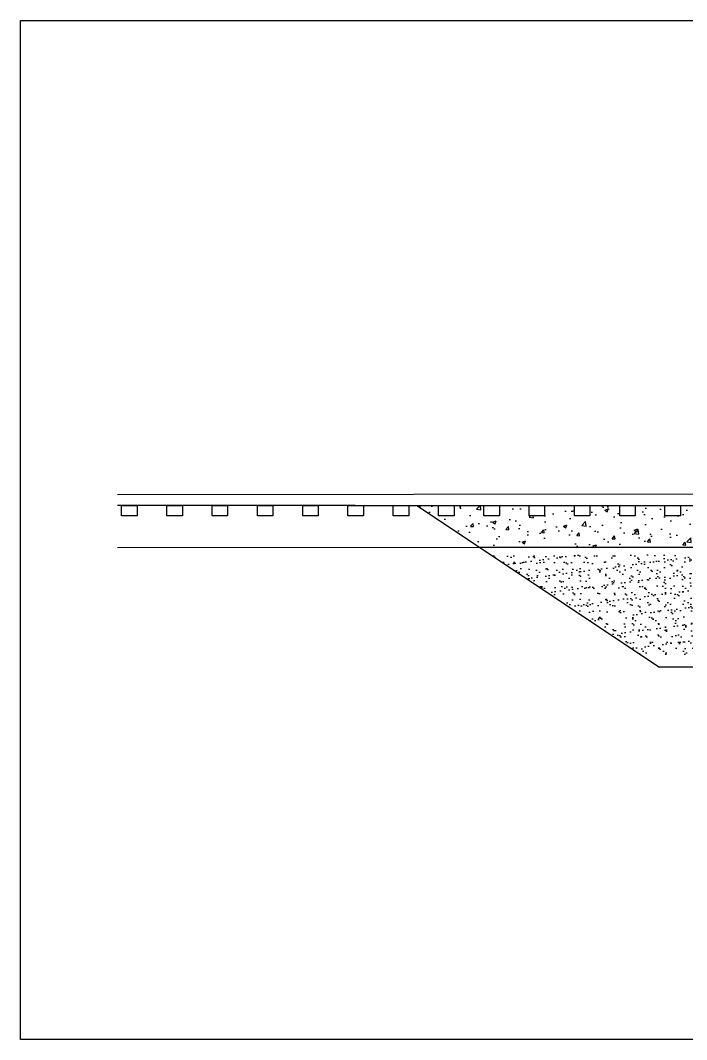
# Model space of a CAD drawing. Header units: millimetres. Extents: x 0 to 57649, y 0 to 15748.
# Drawn here: x 0 to 10299, y 0 to 15748 of the extents above; entities that cross this region are included whole.
import ezdxf

# ---------------------------------------------------------------- set-up
doc = ezdxf.new("R2010")
doc.units = ezdxf.units.MM
for name, color, linetype in [('cienka', 1, 'Continuous'), ('najciensza', 254, 'Continuous'), ('srednia', 2, 'Continuous')]:
    doc.layers.add(name, color=color, linetype=linetype)

msp = doc.modelspace()

# ---------------------------------------------------------------- hatches: boundary and pattern name
at = {"layer": 'najciensza', "linetype": 'Continuous'}
h = msp.add_hatch(dxfattribs=at)
h.set_pattern_fill('AR-CONC', color=256, scale=3, style=0)
h.set_pattern_definition([(50, (-1910.6, -11030.93), (546.554, -47.817), [57.15, -628.65]), (355, (-1910.6, -11030.93), (-105.73, 573.17), [45.72, -502.922]), (100.4514, (-1865.05, -11034.9), (440.824, 525.353), [48.57, -534.271]), (46.1842, (-1910.6, -10878.53), (813.237, -126.127), [85.725, -942.975]), (96.6356, (-1842.8, -10889.04), (712.212, 742.278), [72.855, -801.407]), (351.184, (-1910.6, -10878.5), (712.212, 742.278), [68.58, -754.38]), (21, (-1834.4, -10916.63), (454.843, -306.796), [57.15, -628.65]), (326, (-1834.4, -10916.63), (185.406, 552.564), [45.72, -502.92]), (71.4514, (-1796.5, -10942.2), (640.249, 245.768), [48.57, -534.27]), (37.5, (-1910.6, -11030.93), (9.2658, 253.6651), [0, -496.824, 0, -510.54, 0, -504.825]), (7.5, (-1910.6, -11030.93), (200.459, 300.5417), [0, -291.084, 0, -485.394, 0, -192.405]), (327.5, (-2080.52, -11030.93), (406.7718, -17.1862), [0, -190.5, 0, -594.36, 0, -788.67]), (317.5, (-2156.72, -11030.93), (444.3875, 76.2795), [0, -247.65, 0, -394.716, 0, -560.07])])
h.paths.add_polyline_path([(12953, 8095), (12764, 8095), (12764, 8255), (12304, 8255), (12304, 8095), (12064, 8095), (12064, 8255), (11604, 8255), (11604, 8095), (11364, 8095), (11364, 8255), (10904, 8255), (10904, 8095), (10664, 8095), (10664, 8255), (10204, 8255), (10204, 8095), (9964, 8095), (9964, 8255), (9504, 8255), (9504, 8095), (9264, 8095), (9264, 8255), (8804, 8255), (8804, 8095), (8564, 8095), (8564, 8255), (8104, 8255), (8104, 8095), (7864, 8095), (7864, 8255), (7404, 8255), (7404, 8095), (7164, 8095), (7164, 8255), (6704, 8255), (6704, 8095), (6464, 8095), (6464, 8255), (6129, 8255), (7103, 7606), (12493, 7606), (12495, 7616), (12903, 7626), (12903, 7626), (12953, 7626)])
h.paths.add_polyline_path([(9197, 8110), (9021, 8251), (9260, 8070), (9396, 7611)], flags=16)
h = msp.add_hatch(dxfattribs=at)
h.set_pattern_fill('AR-SAND', color=256, scale=100, style=0)
h.set_pattern_definition([(37.5, (-19465.52, -193245.02), (-6.29934, 192.68238), [0, -152, 0, -170, 0, -162.5]), (7.5, (-19465.52, -193245.02), (176.97767, 282.2146), [0, -82, 0, -137, 0, -52.5]), (327.5, (-19588.52, -193245.02), (311.41419, 0.5659), [0, -50, 0, -180, 0, -235]), (317.5, (-19588.52, -193245.02), (300.61266, 87.76756), [0, -25, 0, -118, 0, -135])])
h.paths.add_polyline_path([(12343, 6806), (12493, 7495), (7269, 7495), (9581, 5954), (10393, 5954), (10393, 6713)])
h.paths.add_polyline_path([(10467, 6901), (11020, 7069), (11027, 6929)], flags=16)
h.paths.add_polyline_path([(9131, 6454), (9021, 6550), (9396, 6550), (9268, 6477)], flags=16)
h.paths.add_polyline_path([(9346, 7337), (9021, 7420), (9396, 7420), (9396, 6781)], flags=16)
h.paths.add_polyline_path([(8548, 6640), (8857, 6704), (8923, 7470), (8923, 6640)], flags=17)
h.paths.add_polyline_path([(11275, 6968), (11615, 6985), (11602, 7247), (11561, 7033)], flags=16)

# ---------------------------------------------------------------- linework, layer by layer
at = {"layer": 'cienka', "linetype": 'Continuous'}
msp.add_line((1500, 8422), (56771, 8491), dxfattribs=at)
for points in [[(1804, 8095), (1564, 8095), (1564, 8255), (1804, 8255)], [(2504, 8095), (2264, 8095), (2264, 8255), (2504, 8255)], [(3204, 8095), (2964, 8095), (2964, 8255), (3204, 8255)], [(3904, 8095), (3664, 8095), (3664, 8255), (3904, 8255)], [(4604, 8095), (4364, 8095), (4364, 8255), (4604, 8255)], [(5304, 8095), (5064, 8095), (5064, 8255), (5304, 8255)], [(6004, 8095), (5764, 8095), (5764, 8255), (6004, 8255)], [(6704, 8095), (6464, 8095), (6464, 8255), (6704, 8255)], [(7404, 8095), (7164, 8095), (7164, 8255), (7404, 8255)], [(8104, 8095), (7864, 8095), (7864, 8255), (8104, 8255)], [(8804, 8095), (8564, 8095), (8564, 8255), (8804, 8255)], [(9504, 8095), (9264, 8095), (9264, 8255), (9504, 8255)], [(10204, 8095), (9964, 8095), (9964, 8255), (10204, 8255)]]:
    msp.add_lwpolyline(points, close=True, dxfattribs=at)
at = {"layer": 'Defpoints'}
msp.add_lwpolyline([(0, 15748), (57649, 15748), (57649, 0), (0, 0)], close=True, dxfattribs=at)
at = {"layer": 'srednia', "linetype": 'Continuous'}
for p, q in [((5174, 8255), (1500, 8255)), ((5174, 8255), (55506, 8255)), ((6129, 8255), (9878, 5755)), ((7103, 7606), (1500, 7600)), ((12503, 7606), (7103, 7606)), ((10403, 5755), (9878, 5755))]:
    msp.add_line(p, q, dxfattribs=at)

doc.saveas('drawing.dxf')
